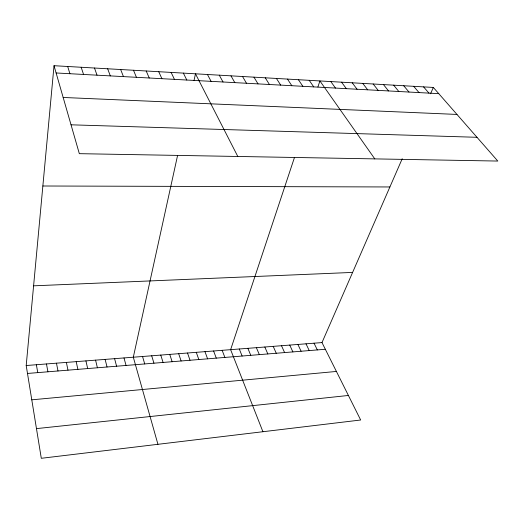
<?xml version="1.0" encoding="UTF-8"?>
<svg xmlns="http://www.w3.org/2000/svg" width="524" height="524" viewBox="0 0 524 524"><rect width="100%" height="100%" fill="white"/><g stroke="black" fill="none" stroke-linecap="round" stroke-linejoin="round"><path stroke-width="0.79" d="M402.222 158.726L321.991 342.578L360.663 420.006L41.298 458.297L26.2 365.523L54.024 65.703L433.328 87.443L497.8 161.058L79.334 153.67L54.024 65.703M177.525 155.694L133.312 357.211L157.934 444.313M194.004 80.565L195.485 73.812L237.798 156.466M294.449 157.56L230.626 349.665L262.917 431.724M317.911 86.951L319.909 80.938L374.798 158.89M430.564 93.776L433.328 87.443M36.464 428.619L348.401 395.463M31.781 399.825L336.408 371.444M27.49 373.455L325.339 349.272M26.2 365.523L321.991 342.578M33.595 285.829L352.613 272.414M42.863 186L389.902 186.963M71.035 124.81L476.997 137.301M63.162 97.464L456.974 114.435M56.114 72.967L438.778 93.658M423.569 86.886L428.946 93.128M413.705 86.316L419.017 92.591M403.735 85.746L408.975 92.047M393.655 85.17L398.823 91.504M383.463 84.587L388.559 90.947M373.16 83.991L378.177 90.383M362.746 83.395L367.684 89.814M352.213 82.792L357.073 89.244M341.563 82.183L346.344 88.661M330.795 81.567L335.491 88.078M309.219 80.329L313.738 86.899M298.411 79.707L302.846 86.309M287.486 79.085L291.829 85.713M276.436 78.449L280.681 85.111M265.262 77.807L269.415 84.502M253.963 77.159L258.018 83.886M242.533 76.504L246.49 83.264M230.973 75.842L234.824 82.635M219.281 75.174L223.028 81.993M207.452 74.493L211.087 81.351M183.38 73.118L186.793 80.034M314.027 343.194L317.328 349.927M305.996 343.816L309.252 350.582M171.132 72.41L174.427 79.366M297.901 344.445L301.103 351.244M289.733 345.08L292.89 351.912M158.739 71.703L161.909 78.692M281.499 345.716L284.611 352.58M273.201 346.357L276.253 353.261M146.196 70.982L149.248 78.004M264.83 347.012L267.829 353.942M256.387 347.667L259.334 354.637M133.502 70.255L136.423 77.31M247.872 348.322L250.767 355.331M239.285 348.991L242.127 356.032M120.658 69.522L123.448 76.609M222.15 350.32L224.875 357.434M213.602 350.982L216.268 358.128M107.656 68.775L110.315 75.901M204.976 351.656L207.596 358.835M196.284 352.331L198.838 359.543M94.49 68.022L97.019 75.181M187.52 353.006L190.016 360.263M178.677 353.693L181.114 360.984M81.168 67.255L83.552 74.454M169.756 354.388L172.134 361.711M160.763 355.082L163.075 362.444M67.681 66.483L69.921 73.714M151.691 355.789L153.938 363.191M142.541 356.497L144.722 363.938M123.998 357.938L126.048 365.451M114.605 358.665L116.583 366.224M105.134 359.399L107.04 366.996M95.571 360.139L97.405 367.776M85.923 360.892L87.685 368.569M76.196 361.645L77.88 369.361M66.378 362.405L67.982 370.167M56.468 363.178L58 370.979M46.472 363.951L47.92 371.798M36.379 364.73L37.754 372.623"/></g></svg>
